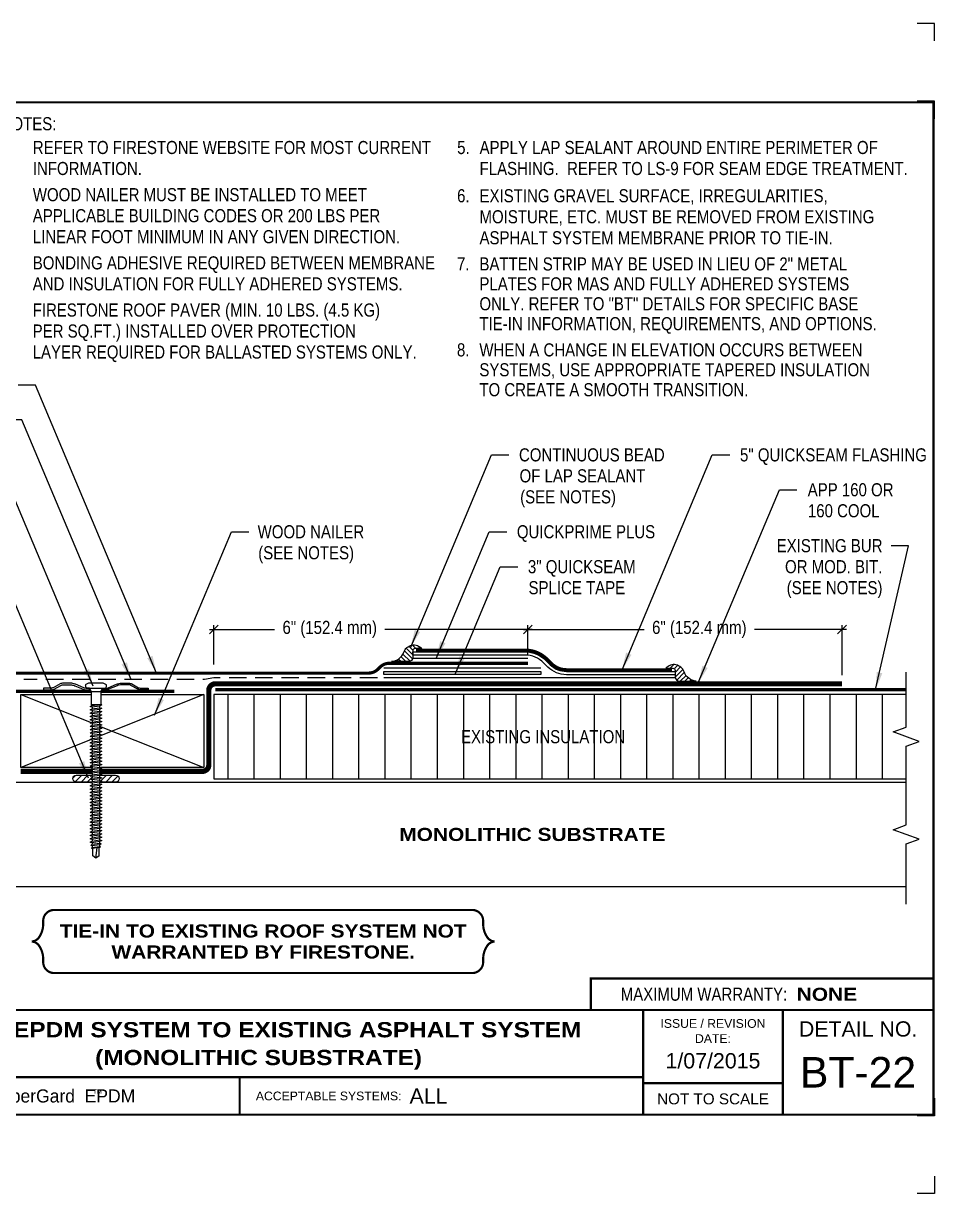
# Model space of a CAD drawing. Header units: inches. Extents: x 121.4 to 141.5, y -159.4 to -142.7.
# Drawn here: x 128.43 to 141.48, y -159.43 to -142.67 of the extents above; entities that cross this region are included whole.
import ezdxf
from ezdxf.enums import TextEntityAlignment as Align

# ---------------------------------------------------------------- set-up
doc = ezdxf.new("R2010")
doc.units = ezdxf.units.IN
doc.header["$MEASUREMENT"] = 0
doc.linetypes.add('HIDDEN', pattern=[0.375, 0.25, -0.125])
doc.layers.get('0').update_dxf_attribs({"linetype": 'CONTINUOUS'})
doc.layers.get('DEFPOINTS').update_dxf_attribs({"linetype": 'CONTINUOUS'})
for name, color, linetype in [('FSBP-ACCESSORY-FIRESTONE', 7, 'CONTINUOUS'), ('FSBP-ADHESIVE', 1, 'HIDDEN'), ('FSBP-ANNO-NOTE', 7, 'CONTINUOUS'), ('FSBP-INSULATION', 7, 'CONTINUOUS'), ('FSBP-MEMBRANE', 7, 'CONTINUOUS'), ('FSBP-SEALANTS', 1, 'CONTINUOUS'), ('FSBP-SUBSTRATE-GENERIC', 9, 'CONTINUOUS'), ('FSBP-TTLB', 7, 'CONTINUOUS'), ('FSBP-TTLB-BORDER', 7, 'CONTINUOUS'), ('FSBP-TTLB-TEXT', 7, 'CONTINUOUS'), ('FSBP-WOOD', 7, 'CONTINUOUS')]:
    doc.layers.add(name, color=color, linetype=linetype)
doc.styles.add('FSBP_ARIAL', font='arial.ttf')
doc.styles.add('FSBP_ARIAL_BOLD', font='')
doc.styles.add('FSBP_ARIAL_NAR', font='ARIALN.TTF')
doc.styles.add('FSBP_BANKGOTHIC', font='bgothm.ttf')
doc.styles.get('FSBP_ARIAL_BOLD').set_extended_font_data('Arial Black')
doc.linetypes.add('ZIGZAG', pattern='A,0.0001,-0.2,[131,ltypeshp.shx,S=0.2,R=0,X=-0.2,Y=0],-0.4,[131,ltypeshp.shx,S=0.2,R=180,X=0.2,Y=0],-0.2', length=0.8001)
doc.dimstyles.new('FSBP-DIM', dxfattribs={"dimtxt": 0.1875, "dimasz": 0.125, "dimexe": 0.0625, "dimexo": 0.125, "dimgap": 0.125, "dimtad": 0, "dimdec": 0, "dimzin": 1, "dimdsep": 46, "dimlunit": 4, "dimtxsty": 'FSBP_ARIAL_NAR', "dimblk": 'OBLIQUE', "dimcen": 0.09375, "dimdle": 0.0625, "dimclrd": 256, "dimclre": 256, "dimclrt": 256, "dimadec": 0, "dimazin": 0, "dimtfac": 1, "dimtdec": 0, "dimtmove": 1, "dimatfit": 3, "dimfxl": 0, "dimtolj": 1, "dimtzin": 0, "dimlwd": -1, "dimlwe": -1, "dimarcsym": 0})
doc.dimstyles.new('FSBP-LEADER', dxfattribs={"dimtxt": 0.1875, "dimasz": 0.25, "dimexe": 0.0625, "dimexo": 0.125, "dimgap": 0.125, "dimtad": 0, "dimtih": 1, "dimtoh": 1, "dimdec": 4, "dimzin": 0, "dimdsep": 46, "dimlunit": 4, "dimtxsty": 'FSBP_ARIAL_NAR', "dimcen": 0.09375, "dimclrd": 256, "dimclre": 256, "dimclrt": 256, "dimadec": 0, "dimazin": 0, "dimtfac": 1, "dimtdec": 4, "dimtofl": 0, "dimtmove": 0, "dimatfit": 3, "dimfxl": 0, "dimtolj": 1, "dimtzin": 0, "dimlwd": -1, "dimlwe": -1, "dimarcsym": 0})

# ---------------------------------------------------------------- blocks, each defined once
blk = doc.blocks.new('_OBLIQUE')
at = {"color": 0, "linetype": 'ByBlock'}
blk.add_line((-0.5, -0.5), (0.5, 0.5), dxfattribs=at)
blk = doc.blocks.new('*D4')
at = {"layer": 'DEFPOINTS', "color": 0}
for p in [(131.1519462315697, -151.3449927174697), (135.6519462315694, -151.8303000146092), (131.1519462315697, -151.9709250146092)]:
    blk.add_point(p, dxfattribs=at)
at = {"layer": 'FSBP-ANNO-NOTE'}
for p, q in [((131.0894462315697, -151.3449927174697), (132.0221008470904, -151.3449927174697)), ((131.1519462315697, -151.8459250146092), (131.1519462315697, -151.2824927174697)), ((135.7144462315694, -151.3449927174697), (133.6049367952486, -151.3449927174697)), ((135.6519462315694, -151.7053000146092), (135.6519462315694, -151.2824927174697))]:
    blk.add_line(p, q, dxfattribs=at)
at = {"layer": 'FSBP-ANNO-NOTE', "xscale": 0.125, "yscale": 0.125, "zscale": 0.125, "rotation": 180}
blk.add_blockref('_OBLIQUE', (131.1519462315697, -151.3449927174697), dxfattribs=at)
at = {"layer": 'FSBP-ANNO-NOTE', "xscale": 0.125, "yscale": 0.125, "zscale": 0.125}
blk.add_blockref('_OBLIQUE', (135.6519462315694, -151.3449927174697), dxfattribs=at)
at = {"layer": 'FSBP-ANNO-NOTE', "insert": (132.8135188211695, -151.3449927174697), "char_height": 0.1875, "attachment_point": 5, "style": 'FSBP_ARIAL_NAR'}
blk.add_mtext('\\A1;6" (152.4 mm)', dxfattribs=at)
blk = doc.blocks.new('TTLB-EPDM_2')
at = {"layer": 'DEFPOINTS', "linetype": 'Continuous', "ltscale": 1.75}
for points in [[(20.01562500000003, 13.88083333333333), (20.01562500000003, 14.13083333333333), (19.76562500000003, 14.13083333333333)], [(20.01562500000003, -2.380833333333342), (20.01562500000003, -2.630833333333342), (19.76562500000003, -2.630833333333342)]]:
    blk.add_lwpolyline(points, dxfattribs=at)
at = {"layer": 'DEFPOINTS', "color": 1}
for points in [[(20.015625, 12.765625), (20.015625, 13.015625), (19.765625, 13.015625)], [(20.015625, -1.265625), (20.015625, -1.515625), (19.765625, -1.515625)]]:
    blk.add_lwpolyline(points, dxfattribs=at)
at = {"layer": 'FSBP-TTLB', "const_width": 0.03125}
blk.add_lwpolyline([(15.09028770518938, 0), (20, 0), (20, 0.4512598240669945), (15.09028770518938, 0.4512598240669945)], close=True, dxfattribs=at)
for points in [[(0, 0), (0, -1.5), (20, -1.5), (20, 0), (0, 0)], [(15.84028770518938, 0), (15.84028770518938, -0.9643749050531198)], [(17.84110496735593, 0), (17.84110496735593, -1.5)], [(20, 0), (20, -1.5)], [(4.825208527206769, -0.9643749050531198), (15.84028770518938, -0.9643749050531198)], [(15.84028770518938, -0.9643749050531198), (15.84028770518938, -1.5)], [(15.84028770518938, -1.048740175933006), (17.84110496735593, -1.048740175933006)]]:
    blk.add_lwpolyline(points, dxfattribs=at)
at = {"layer": 'FSBP-TTLB-BORDER', "const_width": 0.03125}
blk.add_lwpolyline([(20, 0), (20, 13), (0, 13), (0, 0)], dxfattribs=at)
at = {"layer": 'FSBP-TTLB-TEXT', "const_width": 0.03125}
blk.add_lwpolyline([(10.06152282927678, -0.9643749050531198), (10.06152282927678, -1.5)], dxfattribs=at)
at = {"layer": 'FSBP-TTLB-TEXT', "style": 'FSBP_ARIAL_NAR'}
blk.add_text('MAXIMUM WARRANTY:', height=0.1875, dxfattribs=at).set_placement((17.90516569312837, 0.2256299120335257), align=Align.MIDDLE_RIGHT)
at = {"layer": 'FSBP-TTLB-TEXT'}
for s, height, style, p in [('ISSUE / REVISION', 0.125, 'FSBP_ARIAL', (16.84069633627263, -0.1938496373466023)), ('DETAIL NO.', 0.21875, 'FSBP_ARIAL', (18.92055248367797, -0.2724398367368792)), ('DATE:', 0.125, 'FSBP_ARIAL', (16.84069633627263, -0.409973105348854)), ('RubberGard  EPDM', 0.1875, 'FSBP_BANKGOTHIC', (7.443365678241776, -1.23218745252656)), ('TM', 0.0625, 'FSBP_BANKGOTHIC', (8.023397742165457, -1.169706269210366)), ('NOT TO SCALE', 0.15625, 'FSBP_ARIAL', (16.84069633627263, -1.274370087966503))]:
    blk.add_text(s, height=height, dxfattribs=dict(at, style=style)).set_placement(p, align=Align.MIDDLE_CENTER)
at = {"layer": 'FSBP-TTLB-TEXT', "style": 'FSBP_ARIAL'}
blk.add_text('ACCEPTABLE SYSTEMS:', height=0.125, dxfattribs=at).set_placement((10.29281281591562, -1.23218745252656), align=Align.MIDDLE_LEFT)
at = {"layer": 'FSBP-TTLB-TEXT'}
for tag, height, style, p in [('MAXIMUM_WARRANTY', 0.1875, 'FSBP_ARIAL_BOLD', (18.03987100774941, 0.2240244307510579)), ('ACCPT_SYSTEMS', 0.21875, 'FSBP_ARIAL', (12.49438170418193, -1.23218745252656))]:
    blk.add_attdef(tag, text='', height=height, dxfattribs=dict(at, style=style)).set_placement(p, align=Align.MIDDLE_LEFT)
for tag, height, style, p in [('DETAIL_DESCP_LINE_1', 0.21875, 'FSBP_ARIAL_BOLD', (10.33118450231211, -0.2831249841755152)), ('DETAIL_DESCP_LINE_2', 0.21875, 'FSBP_ARIAL_BOLD', (10.33118450231211, -0.6812499208775904)), ('ISSUE_REV_DATE', 0.21875, 'FSBP_ARIAL', (16.84069633627263, -0.7282559425942452)), ('DETAIL_NUMBER', 0.4375, 'FSBP_ARIAL', (18.91941590748775, -0.8931630692489421))]:
    blk.add_attdef(tag, text='', height=height, dxfattribs=dict(at, style=style)).set_placement(p, align=Align.MIDDLE_CENTER)
blk = doc.blocks.new('FSBP_AP_FASTENER_01')
at = {"layer": 'FSBP-ACCESSORY-FIRESTONE'}
for p, q in [((-0.125, 0.04849224421338505), (-0.09375, -0.01400775578661495)), ((0.09375, -0.01400775578661495), (0.125, 0.04849224421338505)), ((-0.09375, -0.01400775578661495), (-0.09375, -0.264007755786615)), ((-0.09375, -0.01400775578661495), (0.09375, -0.01400775578661495)), ((0.09375, -0.01400775578661495), (0.09375, -0.264007755786615)), ((-0.09375, -0.264007755786615), (-0.0703125, -0.2840970415008996)), ((-0.0703125, -0.3156643085181585), (-0.0703125, -0.3472315755354103)), ((-0.0703125, -0.3787988425526763), (-0.0703125, -0.410366109569928)), ((-0.0703125, -0.4419333765871798), (-0.0703125, -0.4735006436044458)), ((0.0703125, -0.2955750228038667), (0.0703125, -0.3271422898211327)), ((0.0703125, -0.3587095568383845), (0.0703125, -0.3902768238556433)), ((0.0703125, -0.4218440908729022), (0.0703125, -0.453411357890154)), ((-0.0703125, -0.5050679106216975), (-0.0703125, -0.5366351776389564)), ((-0.0703125, -0.5682024446562153), (-0.0703125, -0.599769711673467)), ((-0.0703125, -0.631336978690733), (-0.0703125, -0.6629042457079848)), ((0.0703125, -0.4849786249074128), (0.0703125, -0.5165458919246717)), ((0.0703125, -0.5481131589419235), (0.0703125, -0.5796804259591894)), ((0.0703125, -0.6112476929764412), (0.0703125, -0.6428149599937001)), ((-0.0703125, -0.6944715127252366), (-0.0703125, -0.7260387797425025)), ((-0.0703125, -0.7576060467597543), (-0.0703125, -0.7891733137770132)), ((-0.0703125, -0.820740580794272), (-0.0703125, -0.8523078478115238)), ((-0.0703125, -0.8838751148287898), (-0.0703125, -0.9154423818460415)), ((0.0703125, -0.674382227010959), (0.0703125, -0.7059494940282107)), ((0.0703125, -0.7375167610454696), (0.0703125, -0.7690840280627285)), ((0.0703125, -0.8006512950799802), (0.0703125, -0.8322185620972462)), ((0.0703125, -0.863785829114498), (0.0703125, -0.8953530961317568)), ((-0.0703125, -0.9470096488632933), (-0.0703125, -0.9785769158805593)), ((-0.0703125, -1.010144182897811), (-0.0703125, -1.04171144991507)), ((-0.0703125, -1.073278716932329), (-0.0703125, -1.104845983949581)), ((0.0703125, -0.9269203631490157), (0.0703125, -0.9584876301662675)), ((0.0703125, -0.9900548971835264), (0.0703125, -1.021622164200785)), ((0.0703125, -1.053189431218037), (0.0703125, -1.084756698235303)), ((0.0703125, -1.116323965252555), (0.0703125, -1.147891232269814)), ((-0.0703125, -1.136413250966847), (-0.0703125, -1.167980517984098)), ((-0.0703125, -1.19954778500135), (-0.0703125, -1.231115052018616)), ((-0.0703125, -1.262682319035868), (-0.0703125, -1.294249586053127)), ((-0.0703125, -1.325816853070386), (-0.0703125, -1.357384120087637)), ((0.0703125, -1.179458499287072), (0.0703125, -1.211025766304324)), ((0.0703125, -1.242593033321583), (0.0703125, -1.274160300338842)), ((0.0703125, -1.305727567356094), (0.0703125, -1.33729483437336)), ((-0.0703125, -1.388951387104903), (-0.0703125, -1.420518654122155)), ((-0.0703125, -1.452085921139407), (-0.0703125, -1.483653188156673)), ((-0.0703125, -1.515220455173925), (-0.0703125, -1.546787722191183)), ((0.0703125, -1.368862101390611), (0.0703125, -1.40042936840787)), ((0.0703125, -1.431996635425129), (0.0703125, -1.463563902442381)), ((0.0703125, -1.49513116945964), (0.0703125, -1.526698436476899)), ((0.0703125, -1.558265703494151), (0.0703125, -1.589832970511416)), ((-0.0703125, -1.578354989208442), (-0.0703125, -1.609922256225694)), ((-0.0703125, -1.64148952324296), (-0.0703125, -1.673056790260212)), ((-0.0703125, -1.704624057277464), (-0.0703125, -1.73619132429473)), ((-0.0703125, -1.767758591311981), (-0.0703125, -1.79932585832924)), ((0.0703125, -1.621400237528668), (0.0703125, -1.652967504545927)), ((0.0703125, -1.684534771563186), (0.0703125, -1.716102038580438)), ((0.0703125, -1.747669305597697), (0.0703125, -1.779236572614955)), ((-0.0703125, -1.830893125346499), (-0.0703125, -1.862460392363751)), ((-0.0703125, -1.894027659381017), (-0.0703125, -1.925594926398269)), ((-0.0703125, -1.95716219341552), (-0.0703125, -1.988729460432786)), ((0.0703125, -1.810803839632207), (0.0703125, -1.842371106649473)), ((0.0703125, -1.873938373666725), (0.0703125, -1.905505640683984)), ((0.0703125, -1.937072907701243), (0.0703125, -1.968640174718495)), ((0.0703125, -2.000207441735753), (0.0703125, -2.031774708753012)), ((-0.0703125, -2.020296727450038), (-0.0703125, -2.051863994467297)), ((-0.0703125, -2.083431261484556), (-0.0703125, -2.114998528501808)), ((-0.0703125, -2.146565795519074), (-0.0703125, -2.178133062536325)), ((-0.0703125, -2.209700329553577), (-0.0703125, -2.241267596570843)), ((0.0703125, -2.063341975770264), (0.0703125, -2.09490924278753)), ((0.0703125, -2.126476509804782), (0.0703125, -2.158043776822041)), ((0.0703125, -2.189611043839299), (0.0703125, -2.221178310856551)), ((-0.0703125, -2.272834863588095), (-0.0703125, -2.304402130605354)), ((-0.0703125, -2.335969397622613), (-0.0703125, -2.367536664639864)), ((-0.0703125, -2.39910393165713), (-0.0703125, -2.430671198674382)), ((0.0703125, -2.25274557787381), (0.0703125, -2.284312844891069)), ((0.0703125, -2.315880111908321), (0.0703125, -2.347447378925587)), ((0.0703125, -2.379014645942839), (0.0703125, -2.410581912960097)), ((0.0703125, -2.442149179977356), (0.0703125, -2.473716446994608)), ((-0.0703125, -2.462238465691634), (-0.0703125, -2.4938057327089)), ((-0.0703125, -2.525372999726152), (-0.0703125, -2.55694026674341)), ((-0.0703125, -2.588507533760669), (-0.0703125, -2.620074800777921)), ((-0.0703125, -2.651642067795187), (-0.0703125, -2.683209334812439)), ((0.0703125, -2.505283714011867), (0.0703125, -2.536850981029126)), ((0.0703125, -2.568418248046378), (0.0703125, -2.599985515063644)), ((0.0703125, -2.631552782080895), (0.0703125, -2.663120049098154)), ((-0.0703125, -2.714776601829691), (-0.0703125, -2.746343868846957)), ((-0.0703125, -2.777911135864208), (-0.0703125, -2.809478402881467)), ((-0.0703125, -2.841045669898726), (-0.0703125, -2.872612936915978)), ((-0.0703125, -2.904180203933244), (-0.0703125, -2.935747470950496)), ((0.0703125, -2.694687316115413), (0.0703125, -2.726254583132665)), ((0.0703125, -2.757821850149924), (0.0703125, -2.789389117167183)), ((0.0703125, -2.820956384184434), (0.0703125, -2.8525236512017)), ((0.0703125, -2.884090918218952), (0.0703125, -2.915658185236211)), ((-0.0703125, -2.967314737967747), (-0.0703125, -2.998882004985013)), ((-0.0625, -3.154632755786622), (-0.0625, -3.013549567065063)), ((0, -3.201507755786615), (0.02460623630038583, -3.00110581902215)), ((0.0625, -3.154632755786601), (0.0625, -2.995692424207924)), ((0.0703125, -2.94722545225347), (0.0703125, -2.978792719270722)), ((0, -3.201507755786615), (-0.06250000000001421, -3.154632755786615)), ((0.0625, -3.154632755786615), (0, -3.201507755786615))]:
    blk.add_line(p, q, dxfattribs=at)
blk.add_lwpolyline([(0.1875, 0.04849224421338505, 0.1250000000000271), (0.203125, 0.110992244213385), (0.140625, 0.142242244213385), (-0.140625, 0.142242244213385), (-0.203125, 0.110992244213385, 0.1250000000000271), (-0.1875, 0.04849224421338505)], format="xyb", close=True, dxfattribs=at)
for points in [[(-0.109375, -0.3054610321523867), (-0.0703125, -0.2840970415008996), (0.0703125, -0.264007755786615), (0.109375, -0.2742110321523867), (0.0703125, -0.2955750228038667), (-0.0703125, -0.3156643085181585)], [(-0.109375, -0.3685955661869045), (-0.0703125, -0.3472315755354103), (0.0703125, -0.3271422898211327), (0.109375, -0.3373455661869045), (0.0703125, -0.3587095568383845), (-0.0703125, -0.3787988425526763)], [(-0.109375, -0.431730100221408), (-0.0703125, -0.410366109569928), (0.0703125, -0.3902768238556433), (0.109375, -0.400480100221408), (0.0703125, -0.4218440908729022), (-0.0703125, -0.4419333765871798)], [(-0.109375, -0.4948646342559258), (-0.0703125, -0.4735006436044458), (0.0703125, -0.453411357890154), (0.109375, -0.4636146342559258), (0.0703125, -0.4849786249074128), (-0.0703125, -0.5050679106216975)], [(-0.109375, -0.5579991682904435), (-0.0703125, -0.5366351776389564), (0.0703125, -0.5165458919246717), (0.109375, -0.5267491682904435), (0.0703125, -0.5481131589419235), (-0.0703125, -0.5682024446562153)], [(-0.109375, -0.6211337023249612), (-0.0703125, -0.599769711673467), (0.0703125, -0.5796804259591894), (0.109375, -0.5898837023249612), (0.0703125, -0.6112476929764412), (-0.0703125, -0.631336978690733)], [(-0.109375, -0.6842682363594648), (-0.0703125, -0.6629042457079848), (0.0703125, -0.6428149599937001), (0.109375, -0.6530182363594648), (0.0703125, -0.674382227010959), (-0.0703125, -0.6944715127252366)], [(-0.109375, -0.7474027703939825), (-0.0703125, -0.7260387797425025), (0.0703125, -0.7059494940282107), (0.109375, -0.7161527703939825), (0.0703125, -0.7375167610454696), (-0.0703125, -0.7576060467597543)], [(-0.109375, -0.8105373044285002), (-0.0703125, -0.7891733137770132), (0.0703125, -0.7690840280627285), (0.109375, -0.7792873044285002), (0.0703125, -0.8006512950799802), (-0.0703125, -0.820740580794272)], [(-0.109375, -0.873671838463018), (-0.0703125, -0.8523078478115238), (0.0703125, -0.8322185620972462), (0.109375, -0.842421838463018), (0.0703125, -0.863785829114498), (-0.0703125, -0.8838751148287898)], [(-0.109375, -0.9368063724975215), (-0.0703125, -0.9154423818460415), (0.0703125, -0.8953530961317568), (0.109375, -0.9055563724975215), (0.0703125, -0.9269203631490157), (-0.0703125, -0.9470096488632933)], [(-0.109375, -0.9999409065320393), (-0.0703125, -0.9785769158805593), (0.0703125, -0.9584876301662675), (0.109375, -0.9686909065320393), (0.0703125, -0.9900548971835264), (-0.0703125, -1.010144182897811)], [(-0.109375, -1.063075440566557), (-0.0703125, -1.04171144991507), (0.0703125, -1.021622164200785), (0.109375, -1.031825440566557), (0.0703125, -1.053189431218037), (-0.0703125, -1.073278716932329)], [(-0.109375, -1.126209974601075), (-0.0703125, -1.104845983949581), (0.0703125, -1.084756698235303), (0.109375, -1.094959974601075), (0.0703125, -1.116323965252555), (-0.0703125, -1.136413250966847)], [(-0.109375, -1.189344508635578), (-0.0703125, -1.167980517984098), (0.0703125, -1.147891232269814), (0.109375, -1.158094508635578), (0.0703125, -1.179458499287072), (-0.0703125, -1.19954778500135)], [(-0.109375, -1.252479042670096), (-0.0703125, -1.231115052018616), (0.0703125, -1.211025766304324), (0.109375, -1.221229042670096), (0.0703125, -1.242593033321583), (-0.0703125, -1.262682319035868)], [(-0.109375, -1.315613576704614), (-0.0703125, -1.294249586053127), (0.0703125, -1.274160300338842), (0.109375, -1.284363576704614), (0.0703125, -1.305727567356094), (-0.0703125, -1.325816853070386)], [(-0.109375, -1.378748110739132), (-0.0703125, -1.357384120087637), (0.0703125, -1.33729483437336), (0.109375, -1.347498110739132), (0.0703125, -1.368862101390611), (-0.0703125, -1.388951387104903)], [(-0.109375, -1.441882644773635), (-0.0703125, -1.420518654122155), (0.0703125, -1.40042936840787), (0.109375, -1.410632644773635), (0.0703125, -1.431996635425129), (-0.0703125, -1.452085921139407)], [(-0.109375, -1.505017178808153), (-0.0703125, -1.483653188156673), (0.0703125, -1.463563902442381), (0.109375, -1.473767178808153), (0.0703125, -1.49513116945964), (-0.0703125, -1.515220455173925)], [(-0.109375, -1.568151712842671), (-0.0703125, -1.546787722191183), (0.0703125, -1.526698436476899), (0.109375, -1.536901712842671), (0.0703125, -1.558265703494151), (-0.0703125, -1.578354989208442)], [(-0.109375, -1.631286246877188), (-0.0703125, -1.609922256225694), (0.0703125, -1.589832970511416), (0.109375, -1.600036246877188), (0.0703125, -1.621400237528668), (-0.0703125, -1.64148952324296)], [(-0.109375, -1.694420780911692), (-0.0703125, -1.673056790260212), (0.0703125, -1.652967504545927), (0.109375, -1.663170780911692), (0.0703125, -1.684534771563186), (-0.0703125, -1.704624057277464)], [(-0.109375, -1.75755531494621), (-0.0703125, -1.73619132429473), (0.0703125, -1.716102038580438), (0.109375, -1.72630531494621), (0.0703125, -1.747669305597697), (-0.0703125, -1.767758591311981)], [(-0.109375, -1.820689848980727), (-0.0703125, -1.79932585832924), (0.0703125, -1.779236572614955), (0.109375, -1.789439848980727), (0.0703125, -1.810803839632207), (-0.0703125, -1.830893125346499)], [(-0.109375, -1.883824383015245), (-0.0703125, -1.862460392363751), (0.0703125, -1.842371106649473), (0.109375, -1.852574383015245), (0.0703125, -1.873938373666725), (-0.0703125, -1.894027659381017)], [(-0.109375, -1.946958917049749), (-0.0703125, -1.925594926398269), (0.0703125, -1.905505640683984), (0.109375, -1.915708917049749), (0.0703125, -1.937072907701243), (-0.0703125, -1.95716219341552)], [(-0.109375, -2.010093451084266), (-0.0703125, -1.988729460432786), (0.0703125, -1.968640174718495), (0.109375, -1.978843451084266), (0.0703125, -2.000207441735753), (-0.0703125, -2.020296727450038)], [(-0.109375, -2.073227985118784), (-0.0703125, -2.051863994467297), (0.0703125, -2.031774708753012), (0.109375, -2.041977985118784), (0.0703125, -2.063341975770264), (-0.0703125, -2.083431261484556)], [(-0.109375, -2.136362519153302), (-0.0703125, -2.114998528501808), (0.0703125, -2.09490924278753), (0.109375, -2.105112519153302), (0.0703125, -2.126476509804782), (-0.0703125, -2.146565795519074)], [(-0.109375, -2.199497053187805), (-0.0703125, -2.178133062536325), (0.0703125, -2.158043776822041), (0.109375, -2.168247053187805), (0.0703125, -2.189611043839299), (-0.0703125, -2.209700329553577)], [(-0.109375, -2.262631587222323), (-0.0703125, -2.241267596570843), (0.0703125, -2.221178310856551), (0.109375, -2.231381587222323), (0.0703125, -2.25274557787381), (-0.0703125, -2.272834863588095)], [(-0.109375, -2.325766121256841), (-0.0703125, -2.304402130605354), (0.0703125, -2.284312844891069), (0.109375, -2.294516121256841), (0.0703125, -2.315880111908321), (-0.0703125, -2.335969397622613)], [(-0.109375, -2.388900655291359), (-0.0703125, -2.367536664639864), (0.0703125, -2.347447378925587), (0.109375, -2.357650655291359), (0.0703125, -2.379014645942839), (-0.0703125, -2.39910393165713)], [(-0.109375, -2.452035189325862), (-0.0703125, -2.430671198674382), (0.0703125, -2.410581912960097), (0.109375, -2.420785189325862), (0.0703125, -2.442149179977356), (-0.0703125, -2.462238465691634)], [(-0.109375, -2.51516972336038), (-0.0703125, -2.4938057327089), (0.0703125, -2.473716446994608), (0.109375, -2.48391972336038), (0.0703125, -2.505283714011867), (-0.0703125, -2.525372999726152)], [(-0.109375, -2.578304257394898), (-0.0703125, -2.55694026674341), (0.0703125, -2.536850981029126), (0.109375, -2.547054257394898), (0.0703125, -2.568418248046378), (-0.0703125, -2.588507533760669)], [(-0.109375, -2.641438791429415), (-0.0703125, -2.620074800777921), (0.0703125, -2.599985515063644), (0.109375, -2.610188791429415), (0.0703125, -2.631552782080895), (-0.0703125, -2.651642067795187)], [(-0.109375, -2.704573325463919), (-0.0703125, -2.683209334812439), (0.0703125, -2.663120049098154), (0.109375, -2.673323325463919), (0.0703125, -2.694687316115413), (-0.0703125, -2.714776601829691)], [(-0.109375, -2.767707859498437), (-0.0703125, -2.746343868846957), (0.0703125, -2.726254583132665), (0.109375, -2.736457859498437), (0.0703125, -2.757821850149924), (-0.0703125, -2.777911135864208)], [(-0.109375, -2.830842393532954), (-0.0703125, -2.809478402881467), (0.0703125, -2.789389117167183), (0.109375, -2.799592393532954), (0.0703125, -2.820956384184434), (-0.0703125, -2.841045669898726)], [(-0.109375, -2.893976927567472), (-0.0703125, -2.872612936915978), (0.0703125, -2.8525236512017), (0.109375, -2.862726927567472), (0.0703125, -2.884090918218952), (-0.0703125, -2.904180203933244)], [(-0.099609375, -2.955716372316267), (-0.0703125, -2.935747470950496), (0.0703125, -2.915658185236211), (0.099609375, -2.927256550887698), (0.0703125, -2.94722545225347), (-0.0703125, -2.967314737967747)], [(-0.0849609375, -3.008866455667892), (-0.0703125, -2.998882004985013), (0.0703125, -2.978792719270722), (0.0849609375, -2.984591902096462), (0.0703125, -2.994576352779355), (-0.0703125, -3.014665638493632)]]:
    blk.add_lwpolyline(points, close=True, dxfattribs=at)
blk.add_lwpolyline([(-0.09375, -0.264007755786615), (0.09375, -0.264007755786615)], dxfattribs=at)
blk = doc.blocks.new('FSBP_AP_FASTENER_W_2inPLATE_1')
blk.add_line((-0.125, 0.03125), (0.125, 0.03125))
at = {"layer": 'FSBP-ACCESSORY-FIRESTONE'}
for p, q in [((-0.125, 0), (-0.109375, 0)), ((0.125, 0), (0.1093749999999858, 0))]:
    blk.add_line(p, q, dxfattribs=at)
for points in [[(-1, 0), (-0.8440621258972953, 0, 0.125489241710454), (-0.7991697386460004, 0.01144729003925704), (-0.6692681354566616, 0.08230270996074296, -0.1254892417105026), (-0.6243757482053525, 0.09375), (-0.4888144254886129, 0.09375, -0.1015700823222099), (-0.4026445789244235, 0.07606297531646078), (-0.24285132786963, 0.007580153435810644, 0.1015700823222143), (-0.2059213936278326, 0), (-0.125, 0), (-0.125, 0.03125), (-0.2059213936278326, 0.03125, -0.1015700823222341), (-0.2305413497890356, 0.03630343562389271), (-0.3903346008438291, 0.1047862575045144, 0.1015700823222067), (-0.4888144254886129, 0.125), (-0.6243757482053525, 0.125, 0.1254892417105185), (-0.6842322645404408, 0.109736946614305), (-0.8141338677297654, 0.0388815266928475, -0.1254892417104541), (-0.8440621258972953, 0.03125), (-1, 0.03125)], [(1, 0), (0.8440621258972953, 0, -0.125489241710454), (0.7991697386460004, 0.01144729003925704), (0.6692681354566616, 0.08230270996074296, 0.1254892417105026), (0.6243757482053525, 0.09375), (0.4888144254886129, 0.09375, 0.1015700823222099), (0.4026445789244235, 0.07606297531646078), (0.24285132786963, 0.007580153435810644, -0.1015700823222143), (0.2059213936278326, 0), (0.125, 0), (0.125, 0.03125), (0.2059213936278326, 0.03125, 0.1015700823222341), (0.2305413497890356, 0.03630343562389271), (0.3903346008438291, 0.1047862575045144, -0.1015700823222067), (0.4888144254886129, 0.125), (0.6243757482053525, 0.125, -0.1254892417105185), (0.6842322645404408, 0.109736946614305), (0.8141338677297654, 0.0388815266928475, 0.1254892417104541), (0.8440621258972953, 0.03125), (1, 0.03125)]]:
    blk.add_lwpolyline(points, format="xyb", close=True, dxfattribs=at)
blk.add_blockref('FSBP_AP_FASTENER_01', (0, -0.01724224421337794), dxfattribs=at)
blk = doc.blocks.new('*D5')
at = {"layer": 'DEFPOINTS', "color": 0}
for p in [(140.1519462315697, -151.3449927174697), (135.6519462315694, -151.8303000146092), (140.1519462315697, -152.1246750146092)]:
    blk.add_point(p, dxfattribs=at)
at = {"layer": 'FSBP-ANNO-NOTE'}
for p, q in [((135.5894462315694, -151.3449927174697), (137.3164419250577, -151.3449927174697)), ((135.6519462315694, -151.7053000146092), (135.6519462315694, -151.2824927174697)), ((140.2144462315697, -151.3449927174697), (138.899277873216, -151.3449927174697)), ((140.1519462315697, -151.9996750146092), (140.1519462315697, -151.2824927174697))]:
    blk.add_line(p, q, dxfattribs=at)
at = {"layer": 'FSBP-ANNO-NOTE', "xscale": 0.125, "yscale": 0.125, "zscale": 0.125, "rotation": 180}
blk.add_blockref('_OBLIQUE', (135.6519462315694, -151.3449927174697), dxfattribs=at)
at = {"layer": 'FSBP-ANNO-NOTE', "xscale": 0.125, "yscale": 0.125, "zscale": 0.125}
blk.add_blockref('_OBLIQUE', (140.1519462315697, -151.3449927174697), dxfattribs=at)
at = {"layer": 'FSBP-ANNO-NOTE', "insert": (138.1078598991369, -151.3449927174697), "char_height": 0.1875, "attachment_point": 5, "style": 'FSBP_ARIAL_NAR'}
blk.add_mtext('\\A1;6" (152.4 mm)', dxfattribs=at)

msp = doc.modelspace()

# ---------------------------------------------------------------- hatches: boundary and pattern name
at = {"layer": 'FSBP-INSULATION'}
h = msp.add_hatch(dxfattribs=at)
h.set_pattern_fill('LINE', color=256, scale=3, angle=90, style=0)
h.set_pattern_definition([(90, (127.6070221340782, -35.54636872355597), (-0.375, 2.296136913416957e-17), [])])
h.paths.add_polyline_path([(141.0717712177315, -153.4854562646092), (141.0717712177314, -152.8819406396091), (140.8842712177315, -152.8136962206843), (141.0717712177315, -152.7454518017594), (141.0717712177314, -152.2784250146092), (131.1519462315696, -152.2784250146092), (131.1519462315692, -153.4854562646092)])
h.paths.add_polyline_path([(122.4249426659321, -152.2784250146098), (122.4249426659322, -152.8819406396092), (122.6124426659322, -152.9501850585341), (122.4249426659322, -153.0184294774591), (122.4249426659322, -153.4854562646092), (128.3394462315691, -153.4854562646092), (128.3394462315691, -152.2784250146098)])
h.paths.add_polyline_path([(134.6457219725202, -153.0273938285587), (137.0939015427794, -153.0273938285587), (137.0939015427794, -152.7363595516146), (134.6457219725202, -152.7363595516146)], flags=24)
h.paths.add_polyline_path([(123.4050670182164, -153.027393828559), (126.0797557972069, -153.027393828559), (126.0797557972069, -152.736359551615), (123.4050670182164, -152.736359551615)], flags=24)
at = {"layer": 'FSBP-SEALANTS'}
h = msp.add_hatch(dxfattribs=at)
h.set_pattern_fill('ANSI31', color=256, scale=0.375, angle=90, style=0)
h.set_pattern_definition([(135, (101.5387071638812, -53.41690245264475), (-0.03314563036811942, -0.03314563036811941), [])])
h.paths.add_polyline_path([(134.1338445764341, -151.6193625146092, 0.5698368458057258), (133.875524347439, -151.6699460407737, -0.29134878635615), (133.7003369746009, -151.8068625146092), (133.9397647989225, -151.8068625146092, 0.4142135623731783), (134.0022647989225, -151.7443625146092), (134.0022647989225, -151.6193625146092)])
h = msp.add_hatch(dxfattribs=at)
h.set_pattern_fill('ANSI31', color=256, scale=0.375, style=0)
h.set_pattern_definition([(45, (81.0001180471096, -17.93739642995079), (-0.03314563036811941, 0.03314563036811942), [])])
h.paths.add_polyline_path([(137.8885294070025, -151.9511960407804, 0.5698368458213527), (137.6302091780049, -151.9006125146092), (137.7617889555164, -151.9006125146092), (137.7617889555164, -152.0256125146092, 0.4142135623731616), (137.8242889555164, -152.0881125146092), (138.063716779838, -152.0881125146092, -0.2913487863467037)])
h = msp.add_hatch(dxfattribs=at)
h.set_pattern_fill('ANSI31', color=256, scale=0.5000000000000002, style=0)
h.set_pattern_definition([(45, (361.8131703544485, -23.05833501199753), (-0.04419417382415924, 0.04419417382415924), [])])
h.paths.add_polyline_path([(129.7456962315695, -153.5323312646092, 1), (129.7456962315695, -153.4341281396092), (129.5243183039189, -153.4341281396092), (129.5171806065694, -153.4380318759151), (129.5171806065694, -153.4617073261781), (129.5464774815694, -153.4693597834524), (129.5171806065694, -153.485382776441), (129.5171806065694, -153.509058226704), (129.5464774815694, -153.5167106839783), (129.5179163882395, -153.5323312646092)])
h.paths.add_polyline_path([(129.3967076489756, -153.5323312646093), (129.4117118565694, -153.5241251909897), (129.4117118565694, -153.5004497407267), (129.3824149815694, -153.4927972834524), (129.4117118565694, -153.4767742904638), (129.4117118565694, -153.4530988402009), (129.3824149815694, -153.4454463829265), (129.4031095646552, -153.4341281396092), (129.1831962315695, -153.4341281396092, 1), (129.1831962315695, -153.5323312646092)])

# ---------------------------------------------------------------- linework, layer by layer
at = {"layer": 'FSBP-ADHESIVE', "linetype": 'ZIGZAG', "ltscale": 0.15}
for p, q in [((135.6519462315692, -151.7599875146092), (134.0022647989225, -151.7599875146092)), ((135.8394462315692, -151.9006125146092), (133.5894462315692, -151.9006125146092)), ((137.7617889555164, -152.0412375146092), (133.5894462315692, -152.0412375146092))]:
    msp.add_line(p, q, dxfattribs=at)
at = {"layer": 'FSBP-ADHESIVE', "flags": 128}
msp.add_lwpolyline([(133.4956962315692, -152.0412375146092), (131.1519462315697, -152.0412375146092), (131.0201748432102, -152.0635830545328), (128.4331962315694, -152.0635830545328)], dxfattribs=at)
at = {"layer": 'FSBP-ANNO-NOTE', "const_width": 0.03125}
msp.add_lwpolyline([(128.7087677840727, -155.5763163338873), (128.7087677840727, -155.5202021779045, -0.4142135623730565), (128.8650177840727, -155.3639521779045), (134.8549411285404, -155.3639521779045, -0.4142135623730944), (135.0111911285404, -155.5202021779045), (135.0111911285404, -155.5763163338873, 0.1409083258157957), (135.0696387547279, -155.7544573839903, 0.2244532195272858), (135.1737021724408, -155.8157384240872, 0.2244532195272858), (135.0696387547279, -155.8770194641839, 0.1409083258157939), (135.0111911285404, -156.055160514287), (135.0111911285404, -156.1112746702698, -0.414213562373095), (134.8549411285404, -156.2675246702698), (128.8650177840727, -156.2675246702698, -0.4142135623730553), (128.7087677840727, -156.1112746702698), (128.7087677840727, -156.055160514287, 0.1409083258157957), (128.6503201578853, -155.8770194641839, 0.2244532195272858), (128.5462567401723, -155.8157384240872, 0.2244532195272858), (128.6503201578853, -155.7544573839903, 0.1409083258157939)], format="xyb", close=True, dxfattribs=at)
at = {"layer": 'FSBP-INSULATION'}
for p, q in [((141.0717712177317, -152.2784250146092), (131.1519462315696, -152.2784250146092)), ((131.1519462315696, -152.2784250146092), (131.1519462315692, -153.4854562646092)), ((131.1519462315694, -153.4854562646092), (141.0717712177315, -153.4854562646092))]:
    msp.add_line(p, q, dxfattribs=at)
msp.add_lwpolyline([(141.0717712177315, -153.4854562646092), (141.0717712177315, -153.0184294774591), (141.2592712177315, -152.9501850585341), (140.8842712177315, -152.8136962206843), (141.0717712177315, -152.7454518017594), (141.0717712177313, -151.9581125146098)], dxfattribs=at)
at = {"layer": 'FSBP-MEMBRANE'}
msp.add_lwpolyline([(134.0022647989225, -151.6662375146092), (135.6125597130325, -151.6662375146092, -0.1989123673796732), (135.9108703863456, -151.7898018412961), (135.9724504722353, -151.851381927186, 0.1989123673797246), (136.2044698848122, -151.9474875146092), (137.7617889555164, -151.9474875146092), (137.7617889555165, -151.9943625146092), (136.2044698848122, -151.9943625146092, -0.1989123673797012), (135.9393048418672, -151.8845275575541), (135.8777247559775, -151.8229474716642, 0.1989123673796843), (135.6125597130325, -151.7131125146092), (134.0022647989224, -151.7131125146092)], format="xyb", close=True, dxfattribs=at)
for points, const_width in [([(134.0491397989224, -151.6428000146092), (135.6125597130325, -151.6428000146092, -0.1989123673796622), (135.9274432015296, -151.7732290261121), (135.9890232874194, -151.8348091120019, 0.1989123673797177), (136.2044698848122, -151.9240500146092), (137.7149139555165, -151.9240500146092)], 0.046875), ([(122.4249426659322, -152.1621750146099), (125.7592859466972, -152.1621750146099, 0.196127241029665), (125.9594249703156, -152.0665500146096, -0.1961272410297559), (126.1595639939338, -151.9709250146092), (133.3711561886244, -151.9709250146092, 0.1989123673796742), (133.5037387100969, -151.9160075360817), (133.5345287530417, -151.8852174931367, -0.1989123673797007), (133.6671112745142, -151.8303000146092), (135.6519462315694, -151.8303000146092)], 0.045), ([(129.5171806065694, -153.3791944678985), (130.9878837315697, -153.3791944678985, 0.4142135623731775), (131.0816337315697, -153.2854444678984), (131.0816337315694, -152.2184250146092, -0.4142135623731863), (131.1753837315694, -152.1246750146092), (140.1519462315697, -152.1246750146092)], 0.07500000000000001)]:
    msp.add_lwpolyline(points, format="xyb", dxfattribs=dict(at, const_width=const_width))
msp.add_lwpolyline([(133.5894462315694, -151.9484250146092), (135.8394462315694, -151.9484250146092), (135.8394462315694, -151.9934250146092), (133.5894462315694, -151.9934250146092)], close=True, dxfattribs=at)
for points, const_width in [([(141.0717712177313, -152.2081125146092), (131.1753837315692, -152.2081125146092)], 0.045), ([(129.3936649815694, -152.2315500146087), (126.0894462315694, -152.2315500146087)], 0.045), ([(130.5894462315694, -152.2315500146087), (129.5352274815693, -152.2315500146087)], 0.045), ([(129.4117118565694, -153.3791944678985), (128.38632123157, -153.3791944678985)], 0.07500000000000001)]:
    msp.add_lwpolyline(points, dxfattribs=dict(at, const_width=const_width))
at = {"layer": 'FSBP-SEALANTS'}
for points in [[(133.7003369746008, -151.8068625146092, 0.2913487863468299), (133.8755243474365, -151.6699460407804, -0.5698368458213227), (134.1338445764341, -151.6193625146092), (134.0335147989226, -151.6193625146092, 0.414213562373095), (134.0022647989225, -151.6506125146092), (134.0022647989225, -151.7443625146092, -0.4142135623729951), (133.9397647989226, -151.8068625146092)], [(138.0637167798381, -152.0881125146092, -0.2913487863468299), (137.8885294070025, -151.9511960407804, 0.5698368458213227), (137.6302091780049, -151.9006125146092), (137.7305389555164, -151.9006125146092, -0.414213562373095), (137.7617889555164, -151.9318625146092), (137.7617889555164, -152.0256125146092, 0.4142135623729951), (137.8242889555164, -152.0881125146092)]]:
    msp.add_lwpolyline(points, format="xyb", close=True, dxfattribs=at)
for points in [[(129.3967076489756, -153.5323312646093), (129.1831962315695, -153.5323312646092, -0.9999999999999999), (129.1831962315695, -153.4341281396092), (129.4031095646552, -153.4341281396092)], [(129.5243183039189, -153.4341281396092), (129.7456962315695, -153.4341281396092, -0.9999999999999999), (129.7456962315695, -153.5323312646092), (129.5179163882394, -153.5323312646092)]]:
    msp.add_lwpolyline(points, format="xyb", dxfattribs=at)
at = {"layer": 'FSBP-SUBSTRATE-GENERIC'}
for p, q in [((122.4249426659322, -153.5323312646092), (129.3967076489757, -153.5323312646092)), ((129.5179163882394, -153.5323312646092), (141.0717712177314, -153.5323312646093)), ((141.0717712177315, -155.0323312646092), (122.4249426659322, -155.0323312646092))]:
    msp.add_line(p, q, dxfattribs=at)
msp.add_lwpolyline([(141.0717712177315, -155.2823312646092), (141.0717712177315, -154.418820102459), (141.2592712177315, -154.3505756835341), (140.8842712177316, -154.2140868456843), (141.0717712177315, -154.1458424267594), (141.0717712177315, -153.4854562646092)], dxfattribs=at)
at = {"layer": 'FSBP-WOOD'}
for p, q in [((128.3863212315692, -152.2784250146092), (129.3953789628268, -152.6807417377279)), ((131.0113212315696, -152.2784250146092), (129.5171806065694, -152.8741468861215)), ((129.5171806065694, -152.7293047055969), (131.0113212315699, -153.3250265771093)), ((129.3874038277102, -152.9258895830853), (128.386321231569, -153.3250265771093))]:
    msp.add_line(p, q, dxfattribs=at)
for points in [[(129.4117118565694, -153.3250265771093), (128.3863212315692, -153.3250265771093), (128.3863212315692, -152.2784250146092), (129.3941337315694, -152.2784250146092)], [(129.5347587315694, -152.2784250146092), (131.0113212315699, -152.2784250146092), (131.0113212315699, -153.3250265771093), (129.5377467352671, -153.3250265771093)]]:
    msp.add_lwpolyline(points, dxfattribs=at)

# ---------------------------------------------------------------- block references
msp.add_blockref('TTLB-EPDM_2', (121.4627011304548, -156.7958849163551)).add_auto_attribs({'DETAIL_DESCP_LINE_1': 'TIE-IN EPDM SYSTEM TO EXISTING ASPHALT SYSTEM', 'DETAIL_DESCP_LINE_2': '(MONOLITHIC SUBSTRATE)', 'ACCPT_SYSTEMS': 'ALL', 'ISSUE_REV_DATE': '1/07/2015', 'DETAIL_NUMBER': 'BT-22', 'MAXIMUM_WARRANTY': 'NONE'})
at = {"layer": 'FSBP-ACCESSORY-FIRESTONE', "xscale": 0.75, "yscale": 0.75, "zscale": 0.75}
msp.add_blockref('FSBP_AP_FASTENER_W_2inPLATE_1', (129.4644462315694, -152.2090500146086), dxfattribs=at)

# ---------------------------------------------------------------- texts
at = {"layer": 'FSBP-ANNO-NOTE', "style": 'FSBP_ARIAL_NAR'}
for s, p in [('NOTES:', (128.098395573349, -144.1020751531834)), ('REFER TO FIRESTONE WEBSITE FOR MOST CURRENT', (128.5600559960812, -144.442546909677)), ('APPLY LAP SEALANT AROUND ENTIRE PERIMETER OF', (134.9601947719224, -144.442546909677)), ('INFORMATION.', (128.5600559960812, -144.743328159677)), ('FLASHING.  REFER TO LS-9 FOR SEAM EDGE TREATMENT.', (134.9601947719224, -144.743328159677)), ('WOOD NAILER MUST BE INSTALLED TO MEET', (128.5600559960812, -145.118328159677)), ('EXISTING GRAVEL SURFACE, IRREGULARITIES,', (134.9591020054006, -145.1338681608596)), ('APPLICABLE BUILDING CODES OR 200 LBS PER', (128.5600559960812, -145.419109409677)), ('MOISTURE, ETC. MUST BE REMOVED FROM EXISTING', (134.9591020054006, -145.4346494108596)), ('LINEAR FOOT MINIMUM IN ANY GIVEN DIRECTION.', (128.5600559960812, -145.719890659677)), ('ASPHALT SYSTEM MEMBRANE PRIOR TO TIE-IN.', (134.9591020054006, -145.7354306608597)), ('BONDING ADHESIVE REQUIRED BETWEEN MEMBRANE', (128.5589632295594, -146.094890659677)), ('BATTEN STRIP MAY BE USED IN LIEU OF 2" METAL', (134.9580092388789, -146.1104306608597)), ('AND INSULATION FOR FULLY ADHERED SYSTEMS.', (128.5589632295594, -146.395671909677)), ('PLATES FOR MAS AND FULLY ADHERED SYSTEMS', (134.9580092388789, -146.395671909677)), ('ONLY. REFER TO "BT" DETAILS FOR SPECIFIC BASE', (134.9580092388789, -146.6809131584945)), ('FIRESTONE ROOF PAVER (MIN. 10 LBS. (4.5 KG)', (128.5578704630377, -146.770671909677)), ('PER SQ.FT.) INSTALLED OVER PROTECTION', (128.5578704630377, -147.071453159677)), ('TIE-IN INFORMATION, REQUIREMENTS, AND OPTIONS.', (134.9580092388789, -146.9661544073119)), ('LAYER REQUIRED FOR BALLASTED SYSTEMS ONLY.', (128.5578704630377, -147.372234409677)), ('WHEN A CHANGE IN ELEVATION OCCURS BETWEEN', (134.9569164723571, -147.3411544073119)), ('SYSTEMS, USE APPROPRIATE TAPERED INSULATION', (134.9569164723571, -147.6263956561294)), ('TO CREATE A SMOOTH TRANSITION.', (134.9569164723571, -147.9116369049468)), ('CONTINUOUS BEAD', (135.5242698715242, -148.8451185919332)), ('5" QUICKSEAM FLASHING', (138.6907145175428, -148.8451185919332)), ('OF LAP SEALANT', (135.5329670065856, -149.1458998419332)), ('(SEE NOTES)', (135.5416641416469, -149.4466810919332)), ('APP 160 OR', (139.6603797063439, -149.3451185919332)), ('160 COOL', (139.6634492834244, -149.6458998419332)), ('WOOD NAILER', (131.7806028813799, -149.9466810919331)), ('QUICKPRIME PLUS', (135.4944550659897, -149.9466810919332)), ('(SEE NOTES)', (131.7893000164413, -150.2474623419331)), ('3" QUICKSEAM', (135.6526364880236, -150.4466810919332)), ('SPLICE TAPE', (135.661333623085, -150.7474623419332))]:
    msp.add_text(s, height=0.1875, dxfattribs=at).set_placement(p, align=Align.MIDDLE_LEFT)
at = {"layer": 'FSBP-ANNO-NOTE'}
for s, style, p in [('5.', 'FSBP_ARIAL_NAR', (134.7286332554006, -144.442546909677)), ('6.', 'FSBP_ARIAL_NAR', (134.7275404888789, -145.1338681608596)), ('7.', 'FSBP_ARIAL_NAR', (134.7264477223571, -146.1104306608597)), ('8.', 'FSBP_ARIAL_NAR', (134.7253549558353, -147.3411544073119)), ('EXISTING INSULATION', 'FSBP_ARIAL_NAR', (135.8698117576498, -152.8819406396092)), ('MONOLITHIC SUBSTRATE', 'FSBP_ARIAL_BOLD', (135.7155508566418, -154.2823312646092)), ('TIE-IN TO EXISTING ROOF SYSTEM NOT', 'FSBP_ARIAL_BOLD', (131.8599794563065, -155.6653477990872)), ('WARRANTED BY FIRESTONE.', 'FSBP_ARIAL_BOLD', (131.8599794563065, -155.9661290490872))]:
    msp.add_text(s, height=0.1875, dxfattribs=dict(at, style=style)).set_placement(p, align=Align.MIDDLE_CENTER)
at = {"layer": 'FSBP-ANNO-NOTE', "style": 'FSBP_ARIAL_NAR'}
for s, p in [('EXISTING BUR', (140.7316334018624, -150.1458998419332)), ('OR MOD. BIT.', (140.7316334018624, -150.4466810919332)), ('(SEE NOTES)', (140.7316334018624, -150.7474623419332))]:
    msp.add_text(s, height=0.1875, dxfattribs=at).set_placement(p, align=Align.MIDDLE_RIGHT)

# ---------------------------------------------------------------- dimensions: what is measured, and where the dimension line sits
at = {"layer": 'FSBP-ANNO-NOTE'}
dim = msp.add_linear_dim(base=(131.1519462315697, -151.3449927174697), p1=(135.6519462315694, -151.8303000146092), p2=(131.1519462315697, -151.9709250146092), angle=180, text='6" (152.4 mm)', dimstyle='FSBP-DIM', dxfattribs=at)
dim.commit()
dim.dimension.update_dxf_attribs({"geometry": '*D4', "text_midpoint": (132.8135188211695, -151.3449927174697), "dimtype": 128})
dim = msp.add_linear_dim(base=(140.1519462315697, -151.3449927174697), p1=(135.6519462315694, -151.8303000146092), p2=(140.1519462315697, -152.1246750146092), text='6" (152.4 mm)', dimstyle='FSBP-DIM', dxfattribs=at)
dim.commit()
dim.dimension.update_dxf_attribs({"geometry": '*D5', "text_midpoint": (138.1078598991369, -151.3449927174697), "dimtype": 128})

# ---------------------------------------------------------------- leaders
for points in [[(130.333770359264, -151.9709250146092), (128.6002180742376, -147.8451185919332), (128.3502180742376, -147.8451185919332)], [(129.967144456892, -152.0635830545328), (128.4047462477807, -148.3451185919332), (128.1547462477807, -148.3451185919332)], [(129.4251512876995, -152.1588930887511), (128.0327928582179, -148.8451185919332), (127.7827928582179, -148.8451185919332)], [(133.9729053456068, -151.5979565684059), (135.129573418591, -148.8451185919332), (135.379573418591, -148.8451185919332)], [(137.0004158583687, -151.9240500146092), (138.2940995789343, -148.8451185919332), (138.5440995789343, -148.8451185919332)], [(138.0929437592915, -152.1115500146093), (139.255323430764, -149.3451185919332), (139.505323430764, -149.3451185919332)], [(129.3557505493642, -153.4782480992217), (127.8718815967243, -149.9466810919332), (127.6218815967243, -149.9466810919332)], [(130.3027413246859, -152.571461049961), (131.4056028813799, -149.9466810919332), (131.6556028813799, -149.9466810919332)], [(134.336705199912, -151.7599875146092), (135.0986075216514, -149.9466810919332), (135.3486075216514, -149.9466810919332)], [(140.6337266328153, -152.2081125146092), (141.1066334018624, -150.1458998419332), (140.8566334018624, -150.1458998419332)], [(134.6138706582789, -151.9768088037401), (135.2567889436853, -150.4466810919332), (135.5067889436853, -150.4466810919332)]]:
    msp.add_leader(points, dimstyle='FSBP-LEADER', dxfattribs=at)

doc.saveas('drawing.dxf')
